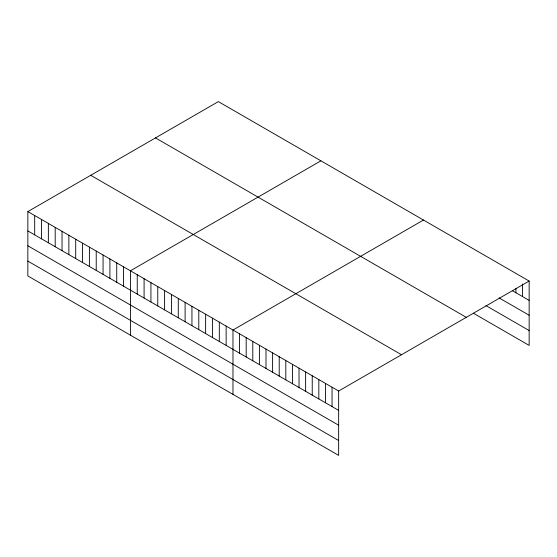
<?xml version="1.0" encoding="UTF-8"?>
<svg xmlns="http://www.w3.org/2000/svg" width="557" height="557" viewBox="0 0 557 557"><rect width="100%" height="100%" fill="white"/><g stroke="black" fill="none" stroke-linecap="round" stroke-linejoin="round"><path stroke-width="0.84" d="M27.85 211.59L338.649 391.028L338.649 455.389L27.85 275.952L27.85 211.59L218.351 101.611L529.15 281.048L529.15 345.41L473.38 313.208M320.916 160.82L130.415 270.806L130.415 335.168M423.48 220.036L232.979 330.023L232.979 394.384M338.649 391.028L529.15 281.048M512.273 290.65L529.15 300.39M499.065 297.877L529.15 315.248M485.857 305.556L529.15 330.552M155.487 137.906L466.286 317.344M90.714 175.295L401.513 354.739M27.85 230.939L338.649 410.377M27.85 245.79L338.649 425.228M27.85 261.101L338.649 440.538M522.543 283.966L522.543 296.582M515.942 288.561L515.942 292.766M332.049 387.219L332.049 406.561M325.441 383.404L325.441 402.753M318.834 379.589L318.834 398.937M312.233 375.78L312.233 395.122M305.626 371.965L305.626 391.313M299.025 368.149L299.025 387.498M292.418 364.341L292.418 383.682M285.811 360.525L285.811 379.874M279.21 356.717L279.21 376.059M272.603 352.901L272.603 372.243M266.002 349.086L266.002 368.435M259.395 345.277L259.395 364.619M252.794 341.462L252.794 360.804M246.187 337.646L246.187 356.995M239.58 333.838L239.58 353.18M226.142 326.075L226.142 345.417M219.305 322.127L219.305 341.469M212.468 318.179L212.468 337.521M205.63 314.232L205.63 333.573M198.793 310.284L198.793 329.626M191.949 306.336L191.949 325.678M185.112 302.388L185.112 321.73M178.275 298.441L178.275 317.782M171.438 294.493L171.438 313.835M164.6 290.545L164.6 309.887M157.763 286.597L157.763 305.939M150.926 282.65L150.926 301.991M144.089 278.702L144.089 298.044M137.252 274.754L137.252 294.096M123.577 266.859L123.577 286.207M116.74 262.911L116.74 282.26M109.903 258.963L109.903 278.312M103.066 255.015L103.066 274.364M96.229 251.068L96.229 270.417M89.392 247.12L89.392 266.469M82.547 243.172L82.547 262.521M75.71 239.225L75.71 258.573M68.873 235.277L68.873 254.626M62.036 231.329L62.036 250.678M55.199 227.381L55.199 246.73M48.362 223.434L48.362 242.782M41.524 219.486L41.524 238.835M34.687 215.538L34.687 234.887"/></g></svg>
